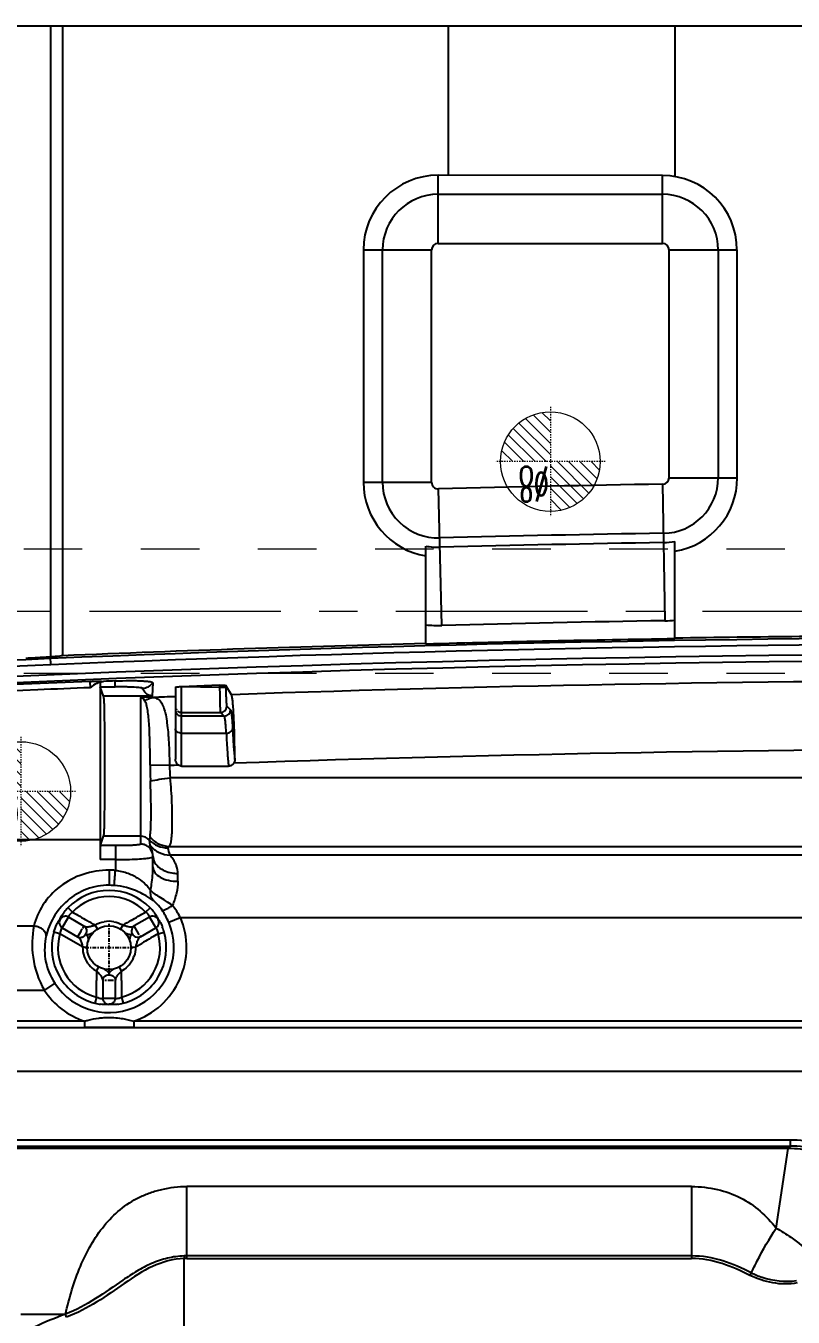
# Model space of a CAD drawing. Header units: millimetres. Extents: x 2634 to 3034, y 1430 to 1883.
# Drawn here: x 2751.5 to 2813.1, y 1779 to 1882.7 of the extents above; entities that cross this region are included whole.
import ezdxf
from ezdxf.enums import TextEntityAlignment as Align

# ---------------------------------------------------------------- set-up
doc = ezdxf.new("R2010")
doc.units = ezdxf.units.MM
doc.linetypes.add('CENTER', pattern=[0.6, 0.375, -0.075, 0.075, -0.075])
doc.linetypes.add('HIDDEN', pattern=[0.2, 0.1, -0.1])
doc.layers.add('cool', color=153, linetype='HIDDEN', lineweight=9)
doc.layers.add('epin', color=13, linetype='Continuous', lineweight=9)
doc.layers.add('DEFAULT_2', color=8, linetype='HIDDEN')
doc.styles.add('TXT05', font='txt.shx', dxfattribs={"width": 0.5, "bigfont": 'gbcbig.shx'})

# ---------------------------------------------------------------- blocks, each defined once
blk = doc.blocks.new('epin_ejp_8')
at = {"layer": 'epin'}
h = blk.add_hatch(dxfattribs=at)
h.set_pattern_fill('_ANSI31', color=123, scale=0.2, angle=90)
h.set_pattern_definition([(135, (170.5, -113), (-0.4490128, -0.4490128), [])])
h.paths.add_polyline_path([(0, 4, 0.414214), (-4, 0), (0, 0)])
h.paths.add_polyline_path([(4, 0), (0, 0), (0, -4, 0.414214)])
at = {"layer": 'epin', "color": 1, "linetype": 'CENTER', "ltscale": 0.16}
for p, q in [((0, -4.4), (0, 4.4)), ((-4.4, 0), (4.4, 0))]:
    blk.add_line(p, q, dxfattribs=at)
at = {"layer": 'epin'}
blk.add_circle((0, 0), 4, dxfattribs=at)
at = {"layer": 'epin', "color": 6, "style": 'TXT05', "width": 0.5}
blk.add_text('%%c8', height=2.8, dxfattribs=at).set_placement((1.33, 1.8), align=Align.MIDDLE)

msp = doc.modelspace()

# ---------------------------------------------------------------- linework, layer by layer
at = {"color": 7, "linetype": 'Continuous'}
for p, q in [((2678.63, 1882.67), (2988.63, 1882.67)), ((2753.51, 1882.67), (2753.51, 1831.98)), ((2754.48, 1882.67), (2754.48, 1832.07)), ((2785.44, 1882.67), (2785.44, 1870.67)), ((2803.63, 1882.67), (2803.63, 1870.59)), ((2784.63, 1865.2), (2784.63, 1870.67)), ((2802.63, 1870.65), (2784.63, 1870.67)), ((2802.63, 1865.2), (2802.63, 1870.65)), ((2784.63, 1869.14), (2802.63, 1869.14)), ((2784.63, 1865.2), (2802.63, 1865.2)), ((2778.63, 1864.67), (2778.63, 1846.01)), ((2778.63, 1864.67), (2784.1, 1864.67)), ((2780.16, 1846.01), (2780.16, 1864.67)), ((2784.1, 1846.01), (2784.1, 1864.67)), ((2803.15, 1864.67), (2803.15, 1846.38)), ((2803.15, 1864.67), (2808.63, 1864.67)), ((2807.09, 1864.67), (2807.09, 1846.38)), ((2808.63, 1846.38), (2808.63, 1864.67)), ((2803.15, 1846.38), (2808.63, 1846.38)), ((2778.63, 1846.01), (2784.1, 1846.01)), ((2784.92, 1834.51), (2784.64, 1845.48)), ((2802.63, 1845.86), (2802.81, 1834.88)), ((2803.63, 1833.48), (2803.63, 1841.26)), ((2783.63, 1833.06), (2783.63, 1840.89)), ((2753.54, 1831.34), (2753.51, 1831.98)), ((2756.68, 1830.02), (2756.7, 1829.51)), ((2757.5, 1829.99), (2757.5, 1817.28)), ((2761.73, 1829.91), (2761.67, 1828.85)), ((2767.09, 1829.71), (2764.04, 1829.57)), ((2767.09, 1829.71), (2767.09, 1829.53)), ((2767.59, 1829.53), (2767.59, 1829.69)), ((2768.04, 1828.95), (2767.59, 1829.69)), ((2757.76, 1828.83), (2757.51, 1829.58)), ((2757.51, 1829.58), (2757.9, 1829.58)), ((2761.67, 1828.83), (2757.76, 1828.83)), ((2757.9, 1829.58), (2758.29, 1829.58)), ((2760.73, 1828.72), (2760.73, 1816.95)), ((2761.67, 1828.83), (2761.73, 1828.82)), ((2763.54, 1829.54), (2763.54, 1823.76)), ((2767.09, 1829.53), (2764.04, 1829.57)), ((2764.04, 1823.21), (2764.04, 1829.53)), ((2767.59, 1829.53), (2767.09, 1829.53)), ((2767.66, 1828.02), (2767.96, 1827.73)), ((2764.04, 1827.52), (2767.16, 1827.52)), ((2767.46, 1827.22), (2764.04, 1827.22)), ((2767.46, 1827.22), (2767.16, 1827.52)), ((2764.04, 1825.86), (2767.62, 1825.86)), ((2763.06, 1823.26), (2761.51, 1823.28)), ((2764.04, 1823.21), (2767.81, 1823.21)), ((2899.51, 1822.27), (2763.13, 1822.27)), ((2757.5, 1817.28), (2698.98, 1817.28)), ((2757.52, 1816.85), (2757.76, 1817.59)), ((2758.26, 1817.59), (2757.76, 1817.59)), ((2760.73, 1817.59), (2758.26, 1817.59)), ((2761.52, 1816.85), (2761.46, 1817.27)), ((2757.52, 1816.85), (2758.72, 1816.85)), ((2758.72, 1816.85), (2758.72, 1814.84)), ((2763.04, 1816.76), (2899.25, 1816.76)), ((2758.72, 1815.71), (2757.5, 1815.71)), ((2761.73, 1815.12), (2761.73, 1816)), ((2903.56, 1816.07), (2763.12, 1816.07)), ((2758.21, 1814.86), (2758.21, 1813.65)), ((2763.74, 1813.96), (2763.74, 1814.59)), ((2754.46, 1810.22), (2754.96, 1811.09)), ((2755.28, 1811.49), (2754.92, 1811.84)), ((2755.02, 1811.05), (2754.96, 1811.09)), ((2756.2, 1810.37), (2755.02, 1811.05)), ((2761.46, 1811.09), (2760.23, 1810.38)), ((2761.15, 1811.49), (2761.51, 1811.84)), ((2761.46, 1811.09), (2761.97, 1810.22)), ((2763.01, 1810.67), (2763.93, 1811.06)), ((2763.93, 1811.06), (2903.32, 1811.06)), ((2752.18, 1810.37), (2697.19, 1810.37)), ((2754.46, 1810.22), (2755.69, 1809.5)), ((2755.94, 1809.94), (2755.69, 1809.5)), ((2756.13, 1810.27), (2756.07, 1810.16)), ((2757.09, 1810.44), (2757.29, 1810.12)), ((2759.33, 1810.44), (2759.13, 1810.12)), ((2760.61, 1809.72), (2760.23, 1810.38)), ((2760.74, 1809.5), (2761.97, 1810.22)), ((2754.27, 1809.74), (2753.79, 1809.88)), ((2756.09, 1808.69), (2754.27, 1809.74)), ((2762.16, 1809.74), (2762.64, 1809.88)), ((2759.96, 1808.68), (2760.34, 1808.69)), ((2757.2, 1806.75), (2757.38, 1807.09)), ((2759.22, 1806.75), (2759.04, 1807.09)), ((2757.71, 1806.01), (2757.71, 1804.58)), ((2758.21, 1806.01), (2758.46, 1806.01)), ((2758.72, 1804.58), (2758.72, 1806.01)), ((2696.89, 1805.21), (2753.02, 1805.21)), ((2753.86, 1805.77), (2753.02, 1805.21)), ((2757.21, 1804.66), (2757.08, 1804.17)), ((2757.71, 1804.58), (2758.72, 1804.58)), ((2759.22, 1804.66), (2759.34, 1804.17)), ((2756.24, 1802.73), (2709.16, 1802.73)), ((2756.24, 1802.73), (2756.24, 1802.23)), ((2760.19, 1802.73), (2760.19, 1802.23)), ((2829.16, 1802.73), (2760.19, 1802.73)), ((2709.16, 1802.23), (2756.24, 1802.23)), ((2829.12, 1802.2), (2709.19, 1802.2)), ((2760.19, 1802.23), (2829.09, 1802.23)), ((2709.19, 1798.7), (2832.16, 1798.7)), ((2812.88, 1793.18), (2733.08, 1793.18)), ((2733.08, 1792.69), (2812.88, 1792.69)), ((2812.71, 1792.51), (2733.77, 1792.51)), ((2811.76, 1786.11), (2812.71, 1792.51)), ((2812.71, 1792.51), (2812.88, 1792.69)), ((2812.88, 1793.18), (2812.88, 1792.69)), ((2764.45, 1783.67), (2764.45, 1789.44)), ((2804.97, 1789.44), (2764.45, 1789.44)), ((2804.97, 1789.44), (2804.97, 1783.67)), ((2764.25, 1773.37), (2764.25, 1783.66)), ((2804.97, 1783.87), (2764.45, 1783.87)), ((2764.45, 1783.67), (2804.97, 1783.67)), ((2751.14, 1779.19), (2754.72, 1779.2)), ((2754.81, 1778.95), (2754.72, 1779.2))]:
    msp.add_line(p, q, dxfattribs=at)
at = {"color": 1, "linetype": 'CENTER', "ltscale": 0.8}
for p, q in [((2758.21, 1806.7), (2758.21, 1810.55)), ((2756.29, 1808.63), (2760.14, 1808.63))]:
    msp.add_line(p, q, dxfattribs=at)
at = {"color": 2, "linetype": 'Continuous'}
msp.add_circle((2758.21, 1808.63), 1.75, dxfattribs=at)
at = {"color": 7, "linetype": 'Continuous'}
for centre, radius, start, end in [((2784.63, 1864.67), 6, 90, 180), ((2802.63, 1864.67), 5.98, 0, 90), ((2784.63, 1864.67), 4.47, 90, 180), ((2802.63, 1864.67), 4.47, 0, 90), ((2784.63, 1864.67), 0.528, 90, 180), ((2802.63, 1864.67), 0.528, 0, 90), ((2802.63, 1846.38), 0.528, 270.929, 0), ((2802.63, 1846.38), 4.47, 270.929, 0), ((2802.63, 1846.38), 6, 279.5941, 0), ((2784.63, 1846.01), 6, 180, 260.4059), ((2784.63, 1846.01), 4.47, 180, 271.465), ((2784.63, 1846.01), 0.528, 180, 271.465), ((2833.83, -77.87), 1923.98, 90.92895, 91.46496), ((2833.83, -77.87), 1920.04, 90.92895, 91.46496), ((2833.83, -77.87), 1919.29, 90.92895, 91.46496), ((2802.63, 1846.38), 5.22, 270.929, 281.0452), ((2784.63, 1846.01), 5.22, 258.9548, 271.465), ((2833.83, -77.87), 1913.01, 90.92895, 91.46496), ((2802.63, 1846.38), 11.5, 270.929, 274.9885), ((2784.63, 1846.01), 11.5, 265.0115, 271.465), ((2833.63, -73.55), 1907.08, 87.5925, 92.4075), ((2833.63, -73.55), 1906.58, 87.5925, 92.4075), ((2833.63, -73.42), 1907.14, 91.50231, 92.37848), ((2833.63, -73.42), 1907.09, 90.90134, 91.50235), ((2833.63, -73.42), 1907.14, 90.30043, 90.90132), ((2833.63, -73.87), 1906.09, 86.39965, 93.60035), ((2833.78, -77.05), 1910.58, 92.4078, 92.88474), ((2833.78, -77.05), 1910.08, 92.4078, 93.59906), ((2833.63, -73.87), 1905.58, 86.39965, 93.60035), ((2833.63, -73.82), 1905.39, 92.31428, 93.60045), ((2833.63, -73.82), 1905.35, 92.2532, 92.28171), ((2833.63, -73.6), 1903.68, 88.02393, 91.97443), ((2833.86, -78.45), 1909.53, 92.44244, 93.59864), ((2833.81, -77.83), 1908.9, 92.31488, 92.44173), ((2758.5, 2007.85), 178.27, 269.9355, 270.0641), ((2833.63, -73.6), 1903.68, 92.1096, 92.16367), ((2764.04, 1827.73), 0.502, 180.0215, 270.057), ((2767.16, 1828.02), 0.504, 270.1683, 359.8321), ((2767.46, 1827.73), 0.504, 270.1858, 359.842), ((2833.63, -73.6), 1898.17, 88.02598, 91.97461), ((2790.55, 1823.22), 29.04, 179.8827, 182.3379), ((2833.63, -73.6), 1898.17, 92.10874, 92.13045), ((2760.73, 1816.58), 1.01, 43.4841, 90.0107), ((2758.21, 1808.03), 6.83, 85.7101, 89.9337), ((2744.87, 1815.45), 13.86, 356.5073, 357.4874), ((2758.21, 1808.63), 4.6, 44.2036, 135.7964), ((2758.21, 1808.55), 5.09, 85.2789, 89.9956), ((2758.21, 1808.63), 4.1, 44.2036, 135.7964), ((2754.71, 1810.65), 0.501, 120.0325, 240.011), ((2757.68, 1809.14), 3.86, 135.7959, 142.5032), ((2754.71, 1810.65), 0.501, 59.9874, 90.0456), ((3000.6, 2237.21), 491.35, 240.0477, 240.2054), ((2517.17, 2234.87), 488.65, 299.7945, 299.9526), ((2758.21, 1808.63), 6.22, 288.5052, 23.0252), ((2761.72, 1810.65), 0.501, 29.9865, 120.0097), ((2758.74, 1809.14), 3.86, 37.4865, 44.2048), ((2757.96, 1808.52), 5.48, 23.0106, 34.5804), ((2758.21, 1808.63), 5.21, 213.3108, 23.0252), ((2669.95, 1859.73), 99.37, 329.9277, 330.0723), ((2621.72, 1575.82), 270.87, 60.0145, 60.1722), ((2758.21, 1808.49), 2.26, 80.1211, 99.883), ((2758.35, 1808.85), 1.87, 58.3092, 60.5438), ((2895.09, 1575.16), 271.64, 119.8273, 119.9854), ((2758.92, 1808.83), 3.86, 15.7964, 22.5054), ((2758.21, 1808.63), 4.6, 164.2036, 255.7964), ((2758.21, 1808.63), 4.1, 164.2036, 255.7964), ((2758.21, 1808.63), 4.1, 284.2036, 15.7964), ((2758.21, 1808.63), 4.6, 284.2036, 15.7964), ((2624.24, 2044.29), 272.09, 300.0147, 300.173), ((3006.21, 1387.83), 487.42, 120.0472, 120.2055), ((2758.09, 1808.7), 2.26, 320.1211, 339.883), ((2758.3, 1808.69), 2.23, 238.6627, 240.5211), ((3028.88, 1806.82), 271.68, 180.0146, 180.1727), ((2268.48, 1804.25), 488.73, 0.0474, 0.2055), ((2758.33, 1808.4), 1.87, 298.3092, 300.5407), ((2487.58, 1806.82), 271.64, 359.8273, 359.9854), ((3247.87, 1804.25), 488.65, 179.7945, 179.9526), ((2758.21, 1808.63), 6.22, 213.3103, 251.4948), ((2758.03, 1807.92), 3.87, 255.8017, 262.7028), ((2758.21, 1804.58), 0.501, 179.9877, 210.0453), ((2758.21, 1804.58), 0.503, 240.0318, 270.0135), ((2758.39, 1807.91), 3.86, 277.5139, 284.2049), ((2764.45, 1776.44), 7.43, 90.0042, 91.6594), ((2788.67, 1784.61), 24.44, 181.7336, 182.2098), ((2764.45, 1776.48), 7.19, 90.0044, 91.6595), ((2764.25, 1752.82), 28.04, 109.8558, 115.3915)]:
    msp.add_arc(centre, radius, start, end, dxfattribs=at)
for centre, major_axis, start_param in [((2757.7, 1817.28), (0, 11.51), 1.570796), ((2757.52, 1815.84), (0, 1.01), 0.052362)]:
    msp.add_ellipse(centre, major_axis=major_axis, ratio=0.017455, start_param=start_param, end_param=1.707976, dxfattribs=at)
for points, knots in [([(2753.51, 1831.98), (2753.36, 1831.97), (2752.7, 1831.92), (2752.04, 1831.89), (2751.53, 1831.86)], [0, 0, 0, 0, 0.229882, 1, 1, 1, 1]), ([(2754.48, 1832.07), (2754.41, 1832.06), (2754.09, 1832.03), (2753.77, 1832), (2753.51, 1831.98)], [0, 0, 0, 0, 0.211443, 1, 1, 1, 1]), ([(2756.68, 1830.02), (2756.76, 1830.02), (2757.04, 1830.03), (2757.32, 1830.03), (2757.53, 1830.03)], [0, 0, 0, 0, 0.264301, 1, 1, 1, 1]), ([(2757.5, 1829.99), (2757.5, 1829.94), (2757.5, 1829.84), (2757.5, 1829.72), (2757.51, 1829.64), (2757.51, 1829.6), (2757.51, 1829.58)], [0, 0, 0, 0, 0.392185, 0.702819, 0.910178, 1, 1, 1, 1]), ([(2757.53, 1830.03), (2757.55, 1830.03), (2757.63, 1830.02), (2757.71, 1830.02), (2757.77, 1830.02)], [0, 0, 0, 0, 0.265556, 1, 1, 1, 1]), ([(2758.69, 1829.58), (2758.7, 1829.6), (2758.7, 1829.65), (2758.71, 1829.74), (2758.71, 1829.89), (2758.71, 1830), (2758.72, 1830.06)], [0, 0, 0, 0, 0.093147, 0.304882, 0.614244, 1, 1, 1, 1]), ([(2758.72, 1830.06), (2759.1, 1830.07), (2759.66, 1830.08), (2760.37, 1830.08), (2760.82, 1830.06), (2761.19, 1830.04), (2761.48, 1830.01), (2761.63, 1829.98), (2761.73, 1829.93), (2761.73, 1829.91)], [0, 0, 0, 0, 0.379717, 0.551298, 0.701557, 0.82494, 0.917152, 0.975056, 1, 1, 1, 1]), ([(2767.09, 1829.71), (2767.15, 1829.71), (2767.26, 1829.72), (2767.42, 1829.71), (2767.52, 1829.71), (2767.57, 1829.7), (2767.59, 1829.69), (2767.59, 1829.69)], [0, 0, 0, 0, 0.368719, 0.685703, 0.904733, 0.968363, 1, 1, 1, 1]), ([(2757.76, 1828.83), (2757.77, 1828.82), (2757.77, 1828.76), (2757.78, 1828.66), (2757.79, 1828.52), (2757.81, 1828.22), (2757.82, 1827.75), (2757.83, 1827.05), (2757.84, 1826.23), (2757.85, 1824.93), (2757.86, 1823.22), (2757.85, 1821.51), (2757.84, 1820.22), (2757.83, 1819.38), (2757.82, 1818.69), (2757.81, 1818.21), (2757.79, 1817.91), (2757.78, 1817.76), (2757.78, 1817.66), (2757.77, 1817.6), (2757.76, 1817.59)], [0, 0, 0, 0, 0.004707, 0.013694, 0.026971, 0.044534, 0.091946, 0.154086, 0.228663, 0.313022, 0.498702, 0.684574, 0.769179, 0.844082, 0.906582, 0.954449, 0.972323, 0.98593, 0.995179, 1, 1, 1, 1]), ([(2760.9, 1829.47), (2760.9, 1829.47), (2760.88, 1829.48), (2760.82, 1829.5), (2760.69, 1829.51), (2760.49, 1829.53), (2760.22, 1829.55), (2759.9, 1829.56), (2759.38, 1829.58), (2758.97, 1829.58), (2758.69, 1829.58)], [0, 0, 0, 0, 0.008725, 0.025843, 0.085832, 0.178489, 0.301263, 0.450872, 0.621503, 1, 1, 1, 1]), ([(2760.73, 1828.72), (2760.75, 1828.73), (2760.81, 1828.75), (2760.87, 1828.76), (2760.91, 1828.76)], [0, 0, 0, 0, 0.370647, 1, 1, 1, 1]), ([(2761.09, 1828.44), (2761.07, 1828.48), (2760.99, 1828.6), (2760.84, 1828.75), (2760.73, 1828.72)], [0, 0, 0, 0, 0.243527, 1, 1, 1, 1]), ([(2761.67, 1828.83), (2761.62, 1828.85), (2761.52, 1828.87), (2761.39, 1828.9), (2761.29, 1828.94), (2761.24, 1828.99), (2761.21, 1829.03), (2761.15, 1829.08), (2761.07, 1829.17), (2760.98, 1829.3), (2760.92, 1829.41), (2760.9, 1829.47)], [0, 0, 0, 0, 0.152179, 0.295215, 0.385634, 0.440144, 0.489393, 0.54323, 0.647783, 0.830136, 1, 1, 1, 1]), ([(2761.73, 1828.82), (2761.65, 1828.82), (2761.48, 1828.83), (2761.21, 1828.78), (2761.02, 1828.77), (2760.91, 1828.76)], [0, 0, 0, 0, 0.298878, 0.599459, 1, 1, 1, 1]), ([(2761.75, 1828.73), (2761.69, 1828.73), (2761.41, 1828.75), (2761.13, 1828.76), (2760.91, 1828.76)], [0, 0, 0, 0, 0.227026, 1, 1, 1, 1]), ([(2761.09, 1828.44), (2761.14, 1828.48), (2761.34, 1828.62), (2761.58, 1828.71), (2761.75, 1828.73)], [0, 0, 0, 0, 0.260849, 1, 1, 1, 1]), ([(2761.75, 1828.73), (2761.88, 1828.71), (2762.12, 1828.64), (2762.4, 1828.37), (2762.58, 1827.98), (2762.67, 1827.68), (2762.71, 1827.51)], [0, 0, 0, 0, 0.223218, 0.438575, 0.690514, 1, 1, 1, 1]), ([(2763.54, 1829.54), (2763.54, 1829.55), (2763.57, 1829.56), (2763.59, 1829.56), (2763.61, 1829.56)], [0, 0, 0, 0, 0.294668, 1, 1, 1, 1]), ([(2763.61, 1829.56), (2763.64, 1829.57), (2763.78, 1829.59), (2763.93, 1829.6), (2764.04, 1829.6)], [0, 0, 0, 0, 0.186602, 1, 1, 1, 1]), ([(2767.09, 1829.53), (2767.09, 1829.28), (2767.09, 1828.92), (2767.1, 1828.46), (2767.11, 1828.16), (2767.12, 1827.91), (2767.13, 1827.72), (2767.15, 1827.6), (2767.15, 1827.54), (2767.16, 1827.52)], [0, 0, 0, 0, 0.370508, 0.539133, 0.688283, 0.812742, 0.908245, 0.971209, 1, 1, 1, 1]), ([(2767.59, 1829.53), (2767.59, 1829.34), (2767.59, 1829.07), (2767.6, 1828.73), (2767.61, 1828.5), (2767.62, 1828.32), (2767.63, 1828.17), (2767.65, 1828.08), (2767.65, 1828.03), (2767.66, 1828.02)], [0, 0, 0, 0, 0.370138, 0.538528, 0.687469, 0.811848, 0.907417, 0.970625, 1, 1, 1, 1]), ([(2768.3, 1823.75), (2768.3, 1824.38), (2768.29, 1825.31), (2768.26, 1826.49), (2768.22, 1827.25), (2768.19, 1827.89), (2768.14, 1828.39), (2768.11, 1828.71), (2768.07, 1828.88), (2768.05, 1828.93), (2768.04, 1828.95)], [0, 0, 0, 0, 0.366565, 0.532424, 0.679507, 0.803215, 0.899569, 0.965652, 0.986794, 1, 1, 1, 1]), ([(2761.5, 1823.28), (2761.51, 1823.84), (2761.5, 1824.9), (2761.46, 1826.18), (2761.39, 1827.09), (2761.33, 1827.64), (2761.25, 1828.09), (2761.16, 1828.35), (2761.09, 1828.44)], [0, 0, 0, 0, 0.32131, 0.612111, 0.737408, 0.845177, 0.9329, 1, 1, 1, 1]), ([(2767.96, 1827.73), (2767.97, 1827.71), (2767.99, 1827.67), (2768.01, 1827.58), (2768.03, 1827.44), (2768.06, 1827.18), (2768.1, 1826.76), (2768.12, 1826.4), (2768.13, 1826.2)], [0, 0, 0, 0, 0.03395, 0.094025, 0.181391, 0.295992, 0.602594, 1, 1, 1, 1]), ([(2762.71, 1827.51), (2762.73, 1827.45), (2762.79, 1827.17), (2762.83, 1826.89), (2762.86, 1826.67)], [0, 0, 0, 0, 0.231203, 1, 1, 1, 1]), ([(2762.86, 1826.67), (2762.87, 1826.6), (2762.91, 1826.31), (2762.94, 1826.02), (2762.96, 1825.8)], [0, 0, 0, 0, 0.238551, 1, 1, 1, 1]), ([(2767.62, 1825.86), (2767.61, 1826.05), (2767.59, 1826.37), (2767.56, 1826.74), (2767.53, 1826.97), (2767.51, 1827.09), (2767.49, 1827.17), (2767.47, 1827.21), (2767.46, 1827.22)], [0, 0, 0, 0, 0.397195, 0.702574, 0.817195, 0.905148, 0.96584, 1, 1, 1, 1]), ([(2762.96, 1825.8), (2762.96, 1825.71), (2762.99, 1825.33), (2763.01, 1824.96), (2763.03, 1824.67)], [0, 0, 0, 0, 0.241634, 1, 1, 1, 1]), ([(2764.04, 1825.86), (2763.98, 1825.86), (2763.86, 1825.88), (2763.69, 1825.95), (2763.57, 1826.06), (2763.54, 1826.15), (2763.54, 1826.2)], [0, 0, 0, 0, 0.294486, 0.565727, 0.798604, 1, 1, 1, 1]), ([(2767.62, 1825.86), (2767.74, 1825.87), (2767.96, 1825.91), (2768.12, 1826.1), (2768.13, 1826.2)], [0, 0, 0, 0, 0.569277, 1, 1, 1, 1]), ([(2767.62, 1825.86), (2767.65, 1825.35), (2767.69, 1824.46), (2767.76, 1823.58), (2767.81, 1823.21)], [0, 0, 0, 0, 0.579971, 1, 1, 1, 1]), ([(2768.13, 1826.2), (2768.15, 1825.73), (2768.19, 1824.91), (2768.26, 1824.09), (2768.3, 1823.75)], [0, 0, 0, 0, 0.574919, 1, 1, 1, 1]), ([(2763.03, 1824.67), (2763.03, 1824.56), (2763.05, 1824.09), (2763.06, 1823.62), (2763.06, 1823.26)], [0, 0, 0, 0, 0.246527, 1, 1, 1, 1]), ([(2763.78, 1823.28), (2763.74, 1823.31), (2763.61, 1823.44), (2763.54, 1823.63), (2763.54, 1823.76)], [0, 0, 0, 0, 0.253235, 1, 1, 1, 1]), ([(2768.22, 1823.45), (2768.18, 1823.38), (2768.06, 1823.25), (2767.89, 1823.21), (2767.81, 1823.21)], [0, 0, 0, 0, 0.500342, 1, 1, 1, 1]), ([(2764.04, 1823.21), (2764, 1823.21), (2763.91, 1823.23), (2763.82, 1823.26), (2763.78, 1823.28)], [0, 0, 0, 0, 0.499135, 1, 1, 1, 1]), ([(2761.5, 1817.54), (2761.51, 1817.63), (2761.54, 1817.84), (2761.57, 1818.39), (2761.59, 1819.29), (2761.58, 1820.58), (2761.55, 1821.53), (2761.53, 1822.03)], [0, 0, 0, 0, 0.058964, 0.141006, 0.367724, 0.662276, 1, 1, 1, 1]), ([(2761.53, 1822.03), (2761.77, 1822.07), (2762.3, 1822.17), (2762.83, 1822.25), (2763.13, 1822.27)], [0, 0, 0, 0, 0.441944, 1, 1, 1, 1]), ([(2763.04, 1816.76), (2763.09, 1816.8), (2763.17, 1817), (2763.23, 1817.36), (2763.28, 1817.9), (2763.29, 1818.58), (2763.29, 1819.38), (2763.26, 1820.63), (2763.19, 1821.6), (2763.13, 1822.27)], [0, 0, 0, 0, 0.038497, 0.106189, 0.20266, 0.326038, 0.473099, 0.638335, 1, 1, 1, 1]), ([(2761.5, 1817.54), (2761.48, 1817.48), (2761.47, 1817.39), (2761.45, 1817.3), (2761.46, 1817.27)], [0, 0, 0, 0, 0.654834, 1, 1, 1, 1]), ([(2761.46, 1817.27), (2761.64, 1817.08), (2762.1, 1816.76), (2762.65, 1816.65), (2762.92, 1816.65)], [0, 0, 0, 0, 0.499736, 1, 1, 1, 1]), ([(2761.5, 1817.54), (2761.68, 1817.31), (2762.15, 1816.92), (2762.74, 1816.77), (2763.04, 1816.76)], [0, 0, 0, 0, 0.502441, 1, 1, 1, 1]), ([(2758.72, 1816.85), (2758.97, 1816.85), (2759.35, 1816.85), (2759.82, 1816.86), (2760.12, 1816.88), (2760.37, 1816.89), (2760.55, 1816.91), (2760.66, 1816.93), (2760.71, 1816.94), (2760.73, 1816.95), (2760.73, 1816.95)], [0, 0, 0, 0, 0.381556, 0.553999, 0.704875, 0.828438, 0.920511, 0.977791, 0.993002, 1, 1, 1, 1]), ([(2761.12, 1816.87), (2761.09, 1816.88), (2760.96, 1816.93), (2760.83, 1816.95), (2760.73, 1816.95)], [0, 0, 0, 0, 0.26178, 1, 1, 1, 1]), ([(2761.73, 1815.95), (2761.73, 1816.14), (2761.64, 1816.43), (2761.39, 1816.73), (2761.21, 1816.83), (2761.12, 1816.87)], [0, 0, 0, 0, 0.489884, 0.746212, 1, 1, 1, 1]), ([(2761.73, 1816), (2761.73, 1816.1), (2761.71, 1816.29), (2761.64, 1816.54), (2761.57, 1816.71), (2761.53, 1816.81), (2761.52, 1816.85)], [0, 0, 0, 0, 0.359016, 0.648922, 0.866637, 1, 1, 1, 1]), ([(2761.52, 1816.85), (2761.71, 1816.61), (2762.2, 1816.22), (2762.81, 1816.07), (2763.12, 1816.07)], [0, 0, 0, 0, 0.499455, 1, 1, 1, 1]), ([(2763.04, 1816.76), (2763.02, 1816.75), (2762.97, 1816.73), (2762.9, 1816.68), (2762.92, 1816.65)], [0, 0, 0, 0, 0.379284, 1, 1, 1, 1]), ([(2758.72, 1815.71), (2759.03, 1815.71), (2759.62, 1815.71), (2760.43, 1815.74), (2761.08, 1815.79), (2761.44, 1815.83), (2761.58, 1815.87)], [0, 0, 0, 0, 0.324295, 0.616889, 0.84942, 1, 1, 1, 1]), ([(2761.58, 1815.87), (2761.62, 1815.88), (2761.67, 1815.89), (2761.73, 1815.93), (2761.73, 1815.95)], [0, 0, 0, 0, 0.680457, 1, 1, 1, 1]), ([(2761.73, 1816), (2761.73, 1815.82), (2761.85, 1815.42), (2762.14, 1815.13), (2762.32, 1815)], [0, 0, 0, 0, 0.450948, 1, 1, 1, 1]), ([(2763.74, 1814.59), (2763.72, 1814.78), (2763.68, 1815.06), (2763.56, 1815.4), (2763.42, 1815.65), (2763.28, 1815.84), (2763.18, 1816), (2763.14, 1816.05), (2763.12, 1816.07)], [0, 0, 0, 0, 0.3592, 0.515497, 0.657378, 0.879306, 0.951825, 1, 1, 1, 1]), ([(2758.21, 1814.86), (2757.51, 1814.86), (2756.1, 1814.63), (2754.23, 1813.65), (2752.85, 1812.17), (2752.33, 1810.97), (2752.18, 1810.37)], [0, 0, 0, 0, 0.262262, 0.522094, 0.772316, 1, 1, 1, 1]), ([(2758.63, 1813.63), (2758.63, 1813.64), (2758.63, 1813.67), (2758.64, 1813.73), (2758.64, 1813.83), (2758.66, 1814.01), (2758.68, 1814.27), (2758.7, 1814.49), (2758.7, 1814.6)], [0, 0, 0, 0, 0.030333, 0.098151, 0.198284, 0.325488, 0.640101, 1, 1, 1, 1]), ([(2758.72, 1814.84), (2759.07, 1814.81), (2759.72, 1814.66), (2760.54, 1814.23), (2761.13, 1813.75), (2761.44, 1813.4), (2761.55, 1813.25)], [0, 0, 0, 0, 0.315903, 0.590934, 0.823726, 1, 1, 1, 1]), ([(2761.55, 1813.25), (2761.58, 1813.4), (2761.68, 1814.02), (2761.73, 1814.65), (2761.73, 1815.12)], [0, 0, 0, 0, 0.255746, 1, 1, 1, 1]), ([(2761.73, 1815.12), (2761.73, 1814.96), (2761.87, 1814.61), (2762.34, 1814.24), (2762.99, 1814.01), (2763.49, 1813.96), (2763.74, 1813.96)], [0, 0, 0, 0, 0.186594, 0.414655, 0.69233, 1, 1, 1, 1]), ([(2762.32, 1815), (2762.63, 1814.78), (2763.13, 1814.62), (2763.62, 1814.59), (2763.74, 1814.59)], [0, 0, 0, 0, 0.75404, 1, 1, 1, 1]), ([(2758.21, 1813.65), (2757.61, 1813.65), (2756.39, 1813.43), (2754.82, 1812.49), (2753.71, 1811.15), (2753.29, 1810.1), (2753.17, 1809.58)], [0, 0, 0, 0, 0.260953, 0.520568, 0.77141, 1, 1, 1, 1]), ([(2761.03, 1812.88), (2760.87, 1812.96), (2760.13, 1813.35), (2759.3, 1813.57), (2758.63, 1813.63)], [0, 0, 0, 0, 0.206845, 1, 1, 1, 1]), ([(2761.8, 1812.38), (2761.7, 1812.48), (2761.54, 1812.77), (2761.53, 1813.09), (2761.55, 1813.25)], [0, 0, 0, 0, 0.490787, 1, 1, 1, 1]), ([(2763.3, 1812.02), (2763.12, 1812.15), (2762.77, 1812.38), (2762.26, 1812.69), (2761.85, 1812.97), (2761.62, 1813.15), (2761.55, 1813.25)], [0, 0, 0, 0, 0.307142, 0.593111, 0.832525, 1, 1, 1, 1]), ([(2763.74, 1813.96), (2763.74, 1813.64), (2763.64, 1812.98), (2763.43, 1812.34), (2763.3, 1812.02)], [0, 0, 0, 0, 0.476415, 1, 1, 1, 1]), ([(2761.8, 1812.38), (2761.76, 1812.41), (2761.5, 1812.58), (2761.24, 1812.75), (2761.03, 1812.88)], [0, 0, 0, 0, 0.186525, 1, 1, 1, 1]), ([(2762.48, 1811.64), (2762.36, 1811.81), (2762.18, 1812.03), (2761.94, 1812.26), (2761.85, 1812.35), (2761.8, 1812.38)], [0, 0, 0, 0, 0.619151, 0.851024, 1, 1, 1, 1]), ([(2762.48, 1811.64), (2762.49, 1811.63), (2762.52, 1811.63), (2762.62, 1811.65), (2762.79, 1811.73), (2763.04, 1811.85), (2763.21, 1811.96), (2763.3, 1812.02)], [0, 0, 0, 0, 0.040068, 0.109141, 0.335805, 0.644532, 1, 1, 1, 1]), ([(2754.27, 1810.9), (2754.27, 1810.91), (2754.28, 1810.94), (2754.29, 1810.96), (2754.3, 1810.98)], [0, 0, 0, 0, 0.275362, 1, 1, 1, 1]), ([(2754.3, 1810.98), (2754.31, 1811.01), (2754.4, 1811.19), (2754.52, 1811.36), (2754.62, 1811.49)], [0, 0, 0, 0, 0.173829, 1, 1, 1, 1]), ([(2755.28, 1811.49), (2755.22, 1811.45), (2755.12, 1811.37), (2755.02, 1811.25), (2754.97, 1811.16), (2754.96, 1811.11), (2754.96, 1811.09), (2754.96, 1811.09)], [0, 0, 0, 0, 0.378105, 0.694436, 0.911087, 0.971766, 1, 1, 1, 1]), ([(2761.35, 1811.31), (2761.34, 1811.33), (2761.28, 1811.39), (2761.21, 1811.45), (2761.15, 1811.49)], [0, 0, 0, 0, 0.231564, 1, 1, 1, 1]), ([(2761.46, 1811.09), (2761.47, 1811.09), (2761.47, 1811.12), (2761.45, 1811.17), (2761.41, 1811.24), (2761.37, 1811.29), (2761.35, 1811.31)], [0, 0, 0, 0, 0.086361, 0.289282, 0.600415, 1, 1, 1, 1]), ([(2761.81, 1811.49), (2761.84, 1811.44), (2761.96, 1811.28), (2762.07, 1811.11), (2762.13, 1810.98)], [0, 0, 0, 0, 0.312982, 1, 1, 1, 1]), ([(2762.13, 1810.98), (2762.14, 1810.96), (2762.14, 1810.94), (2762.16, 1810.91), (2762.15, 1810.9)], [0, 0, 0, 0, 0.72504, 1, 1, 1, 1]), ([(2752.18, 1810.37), (2752.02, 1809.55), (2751.96, 1807.75), (2752.55, 1806.02), (2753.02, 1805.21)], [0, 0, 0, 0, 0.473458, 1, 1, 1, 1]), ([(2752.6, 1810.26), (2752.57, 1810.27), (2752.43, 1810.32), (2752.29, 1810.36), (2752.18, 1810.37)], [0, 0, 0, 0, 0.258945, 1, 1, 1, 1]), ([(2753.17, 1809.58), (2753.18, 1809.71), (2753.08, 1809.93), (2752.85, 1810.13), (2752.69, 1810.22), (2752.6, 1810.26)], [0, 0, 0, 0, 0.406554, 0.687039, 1, 1, 1, 1]), ([(2753.79, 1809.88), (2753.84, 1810.08), (2753.97, 1810.41), (2754.13, 1810.72), (2754.22, 1810.84)], [0, 0, 0, 0, 0.588534, 1, 1, 1, 1]), ([(2754.22, 1810.84), (2754.23, 1810.86), (2754.24, 1810.87), (2754.27, 1810.91), (2754.27, 1810.9)], [0, 0, 0, 0, 0.725391, 1, 1, 1, 1]), ([(2754.42, 1810.19), (2754.38, 1810.14), (2754.31, 1810), (2754.28, 1809.84), (2754.27, 1809.74)], [0, 0, 0, 0, 0.40039, 1, 1, 1, 1]), ([(2754.46, 1810.22), (2754.46, 1810.22), (2754.44, 1810.22), (2754.43, 1810.2), (2754.42, 1810.19)], [0, 0, 0, 0, 0.126254, 1, 1, 1, 1]), ([(2756.19, 1810.38), (2756.27, 1810.33), (2756.47, 1810.28), (2756.66, 1810.33), (2756.77, 1810.35)], [0, 0, 0, 0, 0.452797, 1, 1, 1, 1]), ([(2756.2, 1810.37), (2756.27, 1810.33), (2756.38, 1810.2), (2756.41, 1810.03), (2756.4, 1809.95)], [0, 0, 0, 0, 0.514525, 1, 1, 1, 1]), ([(2756.4, 1809.95), (2756.4, 1809.93), (2756.39, 1809.85), (2756.36, 1809.77), (2756.33, 1809.72)], [0, 0, 0, 0, 0.237722, 1, 1, 1, 1]), ([(2756.77, 1810.35), (2756.79, 1810.36), (2756.9, 1810.39), (2757.01, 1810.41), (2757.1, 1810.43)], [0, 0, 0, 0, 0.237263, 1, 1, 1, 1]), ([(2759.33, 1810.43), (2759.36, 1810.43), (2759.48, 1810.4), (2759.59, 1810.37), (2759.68, 1810.35)], [0, 0, 0, 0, 0.261424, 1, 1, 1, 1]), ([(2759.68, 1810.35), (2759.71, 1810.34), (2759.8, 1810.32), (2759.9, 1810.3), (2759.98, 1810.31)], [0, 0, 0, 0, 0.272942, 1, 1, 1, 1]), ([(2759.98, 1810.31), (2760, 1810.31), (2760.09, 1810.31), (2760.18, 1810.34), (2760.23, 1810.38)], [0, 0, 0, 0, 0.260804, 1, 1, 1, 1]), ([(2760.23, 1810.38), (2760.16, 1810.33), (2760.04, 1810.2), (2760.02, 1810.04), (2760.02, 1809.96)], [0, 0, 0, 0, 0.514884, 1, 1, 1, 1]), ([(2760.02, 1809.96), (2760.02, 1809.94), (2760.03, 1809.85), (2760.06, 1809.77), (2760.1, 1809.72)], [0, 0, 0, 0, 0.237584, 1, 1, 1, 1]), ([(2761.97, 1810.22), (2761.99, 1810.23), (2762.06, 1810.28), (2762.12, 1810.34), (2762.15, 1810.4)], [0, 0, 0, 0, 0.236906, 1, 1, 1, 1]), ([(2762.16, 1809.74), (2762.15, 1809.81), (2762.13, 1809.93), (2762.08, 1810.08), (2762.02, 1810.17), (2761.99, 1810.21), (2761.97, 1810.22), (2761.97, 1810.22)], [0, 0, 0, 0, 0.377904, 0.693998, 0.909034, 0.970674, 1, 1, 1, 1]), ([(2762.15, 1810.9), (2762.16, 1810.91), (2762.18, 1810.88), (2762.19, 1810.86), (2762.2, 1810.85)], [0, 0, 0, 0, 0.275313, 1, 1, 1, 1]), ([(2762.22, 1810.65), (2762.22, 1810.67), (2762.21, 1810.76), (2762.18, 1810.85), (2762.15, 1810.9)], [0, 0, 0, 0, 0.261537, 1, 1, 1, 1]), ([(2762.2, 1810.85), (2762.23, 1810.82), (2762.34, 1810.65), (2762.43, 1810.46), (2762.49, 1810.31)], [0, 0, 0, 0, 0.173763, 1, 1, 1, 1]), ([(2753.17, 1809.58), (2753.03, 1808.98), (2752.97, 1807.62), (2753.47, 1806.35), (2753.86, 1805.77)], [0, 0, 0, 0, 0.469239, 1, 1, 1, 1]), ([(2755.69, 1809.5), (2755.76, 1809.46), (2755.93, 1809.43), (2756.09, 1809.49), (2756.16, 1809.53)], [0, 0, 0, 0, 0.514934, 1, 1, 1, 1]), ([(2755.69, 1809.5), (2755.77, 1809.46), (2755.91, 1809.31), (2755.97, 1809.11), (2756, 1809.01)], [0, 0, 0, 0, 0.456296, 1, 1, 1, 1]), ([(2756.16, 1809.53), (2756.17, 1809.54), (2756.24, 1809.59), (2756.3, 1809.66), (2756.33, 1809.72)], [0, 0, 0, 0, 0.237545, 1, 1, 1, 1]), ([(2756.33, 1809.72), (2756.37, 1809.69), (2756.42, 1809.64), (2756.45, 1809.59), (2756.46, 1809.57)], [0, 0, 0, 0, 0.735545, 1, 1, 1, 1]), ([(2756.46, 1809.57), (2756.47, 1809.56), (2756.5, 1809.5), (2756.52, 1809.44), (2756.52, 1809.39)], [0, 0, 0, 0, 0.22722, 1, 1, 1, 1]), ([(2756.52, 1809.39), (2756.53, 1809.37), (2756.54, 1809.3), (2756.54, 1809.22), (2756.55, 1809.16)], [0, 0, 0, 0, 0.228166, 1, 1, 1, 1]), ([(2756.92, 1809.8), (2756.88, 1809.79), (2756.77, 1809.73), (2756.65, 1809.69), (2756.56, 1809.67)], [0, 0, 0, 0, 0.292339, 1, 1, 1, 1]), ([(2759.98, 1809.68), (2759.96, 1809.67), (2759.84, 1809.67), (2759.72, 1809.71), (2759.63, 1809.74)], [0, 0, 0, 0, 0.212378, 1, 1, 1, 1]), ([(2759.88, 1809.16), (2759.88, 1809.19), (2759.88, 1809.26), (2759.89, 1809.34), (2759.9, 1809.4)], [0, 0, 0, 0, 0.271228, 1, 1, 1, 1]), ([(2759.9, 1809.4), (2759.91, 1809.41), (2759.92, 1809.48), (2759.95, 1809.54), (2759.97, 1809.59)], [0, 0, 0, 0, 0.275525, 1, 1, 1, 1]), ([(2759.97, 1809.59), (2759.98, 1809.6), (2760.01, 1809.65), (2760.06, 1809.69), (2760.1, 1809.72)], [0, 0, 0, 0, 0.265307, 1, 1, 1, 1]), ([(2760.27, 1809.53), (2760.25, 1809.54), (2760.18, 1809.59), (2760.13, 1809.66), (2760.1, 1809.72)], [0, 0, 0, 0, 0.237517, 1, 1, 1, 1]), ([(2760.74, 1809.5), (2760.66, 1809.46), (2760.49, 1809.43), (2760.33, 1809.49), (2760.27, 1809.53)], [0, 0, 0, 0, 0.514971, 1, 1, 1, 1]), ([(2760.43, 1809.02), (2760.42, 1808.99), (2760.39, 1808.88), (2760.36, 1808.78), (2760.33, 1808.69)], [0, 0, 0, 0, 0.237502, 1, 1, 1, 1]), ([(2760.74, 1809.5), (2760.66, 1809.46), (2760.52, 1809.31), (2760.46, 1809.12), (2760.43, 1809.02)], [0, 0, 0, 0, 0.452713, 1, 1, 1, 1]), ([(2756.09, 1808.69), (2756.12, 1808.69), (2756.25, 1808.68), (2756.37, 1808.66), (2756.46, 1808.65)], [0, 0, 0, 0, 0.278541, 1, 1, 1, 1]), ([(2757.84, 1806.92), (2757.87, 1806.9), (2757.98, 1806.83), (2758.08, 1806.74), (2758.13, 1806.67)], [0, 0, 0, 0, 0.292354, 1, 1, 1, 1]), ([(2757.44, 1806.51), (2757.43, 1806.53), (2757.35, 1806.62), (2757.27, 1806.7), (2757.21, 1806.76)], [0, 0, 0, 0, 0.237311, 1, 1, 1, 1]), ([(2757.71, 1806.01), (2757.71, 1806.09), (2757.65, 1806.29), (2757.52, 1806.44), (2757.44, 1806.51)], [0, 0, 0, 0, 0.452796, 1, 1, 1, 1]), ([(2757.71, 1806.01), (2757.71, 1806.09), (2757.77, 1806.25), (2757.9, 1806.36), (2757.97, 1806.4)], [0, 0, 0, 0, 0.514972, 1, 1, 1, 1]), ([(2757.97, 1806.4), (2757.98, 1806.41), (2758.06, 1806.44), (2758.15, 1806.45), (2758.21, 1806.45)], [0, 0, 0, 0, 0.237516, 1, 1, 1, 1]), ([(2758.21, 1806.45), (2758.21, 1806.48), (2758.23, 1806.6), (2758.31, 1806.7), (2758.37, 1806.76)], [0, 0, 0, 0, 0.223482, 1, 1, 1, 1]), ([(2758.21, 1806.45), (2758.24, 1806.45), (2758.33, 1806.45), (2758.41, 1806.42), (2758.47, 1806.39)], [0, 0, 0, 0, 0.262893, 1, 1, 1, 1]), ([(2758.47, 1806.39), (2758.49, 1806.38), (2758.56, 1806.34), (2758.62, 1806.28), (2758.65, 1806.23)], [0, 0, 0, 0, 0.262021, 1, 1, 1, 1]), ([(2758.78, 1806.26), (2758.77, 1806.24), (2758.73, 1806.16), (2758.72, 1806.07), (2758.72, 1806.01)], [0, 0, 0, 0, 0.260487, 1, 1, 1, 1]), ([(2758.97, 1806.5), (2758.95, 1806.48), (2758.88, 1806.4), (2758.82, 1806.32), (2758.78, 1806.26)], [0, 0, 0, 0, 0.273343, 1, 1, 1, 1]), ([(2759.22, 1806.76), (2759.2, 1806.74), (2759.11, 1806.65), (2759.03, 1806.56), (2758.97, 1806.5)], [0, 0, 0, 0, 0.261377, 1, 1, 1, 1]), ([(2757.21, 1804.66), (2757.27, 1804.63), (2757.38, 1804.58), (2757.54, 1804.55), (2757.65, 1804.56), (2757.69, 1804.57), (2757.71, 1804.58), (2757.71, 1804.58)], [0, 0, 0, 0, 0.378141, 0.694527, 0.911136, 0.971786, 1, 1, 1, 1]), ([(2758.13, 1804.06), (2758.1, 1804.06), (2757.9, 1804.05), (2757.7, 1804.06), (2757.54, 1804.08)], [0, 0, 0, 0, 0.177053, 1, 1, 1, 1]), ([(2758.21, 1804.08), (2758.21, 1804.07), (2758.17, 1804.07), (2758.15, 1804.06), (2758.13, 1804.06)], [0, 0, 0, 0, 0.274688, 1, 1, 1, 1]), ([(2758.47, 1804.15), (2758.45, 1804.14), (2758.37, 1804.1), (2758.28, 1804.08), (2758.21, 1804.08)], [0, 0, 0, 0, 0.261543, 1, 1, 1, 1]), ([(2758.29, 1804.06), (2758.27, 1804.06), (2758.25, 1804.07), (2758.21, 1804.07), (2758.21, 1804.08)], [0, 0, 0, 0, 0.725543, 1, 1, 1, 1]), ([(2758.9, 1804.08), (2758.84, 1804.08), (2758.64, 1804.06), (2758.43, 1804.05), (2758.29, 1804.06)], [0, 0, 0, 0, 0.311959, 1, 1, 1, 1]), ([(2758.72, 1804.58), (2758.72, 1804.56), (2758.71, 1804.48), (2758.68, 1804.4), (2758.65, 1804.34)], [0, 0, 0, 0, 0.23698, 1, 1, 1, 1]), ([(2758.72, 1804.58), (2758.72, 1804.58), (2758.73, 1804.57), (2758.78, 1804.56), (2758.83, 1804.55), (2758.86, 1804.56)], [0, 0, 0, 0, 0.096438, 0.297505, 1, 1, 1, 1]), ([(2758.86, 1804.56), (2758.89, 1804.56), (2759.01, 1804.57), (2759.13, 1804.61), (2759.22, 1804.66)], [0, 0, 0, 0, 0.211546, 1, 1, 1, 1]), ([(2756.24, 1802.73), (2756.34, 1802.76), (2756.72, 1802.86), (2757.1, 1802.93), (2757.38, 1802.97)], [0, 0, 0, 0, 0.268637, 1, 1, 1, 1]), ([(2757.38, 1802.97), (2757.52, 1802.99), (2758.07, 1803.05), (2758.64, 1803.03), (2759.06, 1802.97)], [0, 0, 0, 0, 0.25302, 1, 1, 1, 1]), ([(2759.06, 1802.97), (2759.14, 1802.96), (2759.52, 1802.9), (2759.9, 1802.81), (2760.19, 1802.73)], [0, 0, 0, 0, 0.23282, 1, 1, 1, 1]), ([(2760.19, 1802.23), (2759.53, 1802.23), (2758.21, 1802.22), (2756.9, 1802.23), (2756.24, 1802.23)], [0, 0, 0, 0, 0.500221, 1, 1, 1, 1]), ([(2824.01, 1781.8), (2823.89, 1783.16), (2823.13, 1785.97), (2820.54, 1789.52), (2816.86, 1791.88), (2814.05, 1792.47), (2812.71, 1792.51)], [0, 0, 0, 0, 0.242456, 0.503048, 0.761921, 1, 1, 1, 1]), ([(2824.71, 1781.71), (2824.66, 1783.22), (2823.99, 1786.26), (2821.35, 1790.08), (2817.45, 1792.6), (2814.39, 1793.18), (2812.88, 1793.18)], [0, 0, 0, 0, 0.250057, 0.500016, 0.749972, 1, 1, 1, 1]), ([(2824.21, 1781.66), (2824.18, 1783.11), (2823.55, 1786.03), (2821.02, 1789.71), (2817.27, 1792.14), (2814.33, 1792.69), (2812.88, 1792.69)], [0, 0, 0, 0, 0.250106, 0.499988, 0.749879, 1, 1, 1, 1]), ([(2754.72, 1779.2), (2755.02, 1780.5), (2755.58, 1782.42), (2756.72, 1784.76), (2757.77, 1786.32), (2759.06, 1787.64), (2760.36, 1788.49), (2761.52, 1788.97), (2762.46, 1789.23), (2763.44, 1789.41), (2764.12, 1789.46), (2764.45, 1789.44)], [0, 0, 0, 0, 0.260724, 0.38592, 0.506762, 0.624824, 0.74414, 0.805648, 0.868983, 0.934217, 1, 1, 1, 1]), ([(2804.97, 1789.44), (2805.66, 1789.44), (2807.02, 1789.29), (2808.91, 1788.62), (2810.51, 1787.53), (2811.37, 1786.6), (2811.76, 1786.11)], [0, 0, 0, 0, 0.265433, 0.51827, 0.759833, 1, 1, 1, 1]), ([(2809.76, 1782.52), (2809.92, 1782.84), (2810.52, 1784.06), (2811.2, 1785.26), (2811.76, 1786.11)], [0, 0, 0, 0, 0.258473, 1, 1, 1, 1]), ([(2811.76, 1786.11), (2812.16, 1785.88), (2813.75, 1784.86), (2815.16, 1783.56), (2816.08, 1782.47)], [0, 0, 0, 0, 0.244754, 1, 1, 1, 1]), ([(2764.24, 1783.87), (2763.79, 1783.85), (2762.89, 1783.73), (2761.61, 1783.29), (2760.43, 1782.66), (2758.95, 1781.69), (2757.14, 1780.39), (2755.57, 1779.51), (2754.72, 1779.2)], [0, 0, 0, 0, 0.126643, 0.25203, 0.376081, 0.499499, 0.747687, 1, 1, 1, 1]), ([(2764.25, 1783.66), (2763.37, 1783.64), (2761.62, 1783.14), (2759.42, 1781.67), (2757.25, 1780.12), (2755.66, 1779.27), (2754.81, 1778.96)], [0, 0, 0, 0, 0.24821, 0.495009, 0.744667, 1, 1, 1, 1]), ([(2809.76, 1782.52), (2809.02, 1782.88), (2807.5, 1783.59), (2805.81, 1783.87), (2804.97, 1783.87)], [0, 0, 0, 0, 0.49536, 1, 1, 1, 1]), ([(2809.65, 1782.31), (2808.92, 1782.66), (2807.44, 1783.37), (2805.79, 1783.67), (2804.97, 1783.67)], [0, 0, 0, 0, 0.497169, 1, 1, 1, 1]), ([(2809.65, 1782.31), (2809.66, 1782.32), (2809.7, 1782.39), (2809.74, 1782.46), (2809.76, 1782.52)], [0, 0, 0, 0, 0.237559, 1, 1, 1, 1]), ([(2813.44, 1781.7), (2812.8, 1781.58), (2811.47, 1781.61), (2810.22, 1782.02), (2809.65, 1782.31)], [0, 0, 0, 0, 0.503543, 1, 1, 1, 1]), ([(2809.76, 1782.52), (2810.04, 1782.38), (2811.18, 1781.91), (2812.48, 1781.75), (2813.39, 1781.9)], [0, 0, 0, 0, 0.249951, 1, 1, 1, 1])]:
    msp.add_open_spline(points, degree=3, knots=knots, dxfattribs=at)
for points in [[(2756.97, 1829.71), (2756.88, 1829.65), (2756.79, 1829.58), (2756.7, 1829.51)], [(2757.5, 1829.97), (2757.31, 1829.91), (2757.14, 1829.82), (2756.97, 1829.71)], [(2757.5, 1829.96), (2757.56, 1829.98), (2757.61, 1830), (2757.67, 1830.01)], [(2757.67, 1830.01), (2757.7, 1830.01), (2757.74, 1830.02), (2757.77, 1830.02)], [(2760.9, 1829.47), (2761.21, 1829.47), (2761.56, 1829.65), (2761.73, 1829.91)], [(2763.79, 1827.59), (2763.87, 1827.54), (2763.96, 1827.52), (2764.04, 1827.52)], [(2768.3, 1823.75), (2768.3, 1823.64), (2768.27, 1823.54), (2768.22, 1823.45)], [(2763.06, 1823.26), (2763.06, 1822.93), (2763.09, 1822.6), (2763.13, 1822.27)], [(2763.12, 1816.07), (2763.06, 1816.26), (2762.99, 1816.46), (2762.92, 1816.65)], [(2763.93, 1811.06), (2763.76, 1811.4), (2763.54, 1811.73), (2763.3, 1812.02)], [(2754.71, 1811.15), (2754.62, 1811.15), (2754.53, 1811.13), (2754.46, 1811.09)], [(2757.09, 1810.44), (2757.32, 1810.58), (2757.57, 1810.67), (2757.83, 1810.71)], [(2758.6, 1810.71), (2758.83, 1810.67), (2759.06, 1810.59), (2759.27, 1810.48)], [(2762.15, 1810.4), (2762.19, 1810.47), (2762.22, 1810.56), (2762.22, 1810.65)], [(2756, 1809.01), (2756.03, 1808.91), (2756.06, 1808.8), (2756.09, 1808.69)], [(2756.44, 1809.68), (2756.4, 1809.68), (2756.36, 1809.7), (2756.33, 1809.72)], [(2756.56, 1809.67), (2756.52, 1809.67), (2756.48, 1809.67), (2756.44, 1809.68)], [(2759.63, 1809.74), (2759.59, 1809.76), (2759.55, 1809.78), (2759.51, 1809.8)], [(2760.1, 1809.72), (2760.06, 1809.7), (2760.02, 1809.68), (2759.98, 1809.68)], [(2756.09, 1808.69), (2756.09, 1808.43), (2756.13, 1808.17), (2756.21, 1807.93)], [(2756.21, 1807.93), (2756.3, 1807.68), (2756.44, 1807.44), (2756.61, 1807.24)], [(2760.34, 1808.69), (2760.35, 1808.43), (2760.3, 1808.17), (2760.21, 1807.92)], [(2756.61, 1807.24), (2756.76, 1807.07), (2756.94, 1806.91), (2757.14, 1806.79)], [(2758.37, 1806.76), (2758.4, 1806.79), (2758.44, 1806.82), (2758.47, 1806.84)], [(2758.47, 1806.84), (2758.51, 1806.87), (2758.54, 1806.89), (2758.58, 1806.92)], [(2759.82, 1807.25), (2759.67, 1807.07), (2759.49, 1806.91), (2759.29, 1806.79)], [(2758.13, 1806.67), (2758.16, 1806.64), (2758.18, 1806.61), (2758.19, 1806.57)], [(2758.19, 1806.57), (2758.2, 1806.53), (2758.21, 1806.49), (2758.21, 1806.45)], [(2758.65, 1806.23), (2758.69, 1806.16), (2758.72, 1806.08), (2758.72, 1806.01)], [(2757.78, 1804.33), (2757.82, 1804.26), (2757.89, 1804.19), (2757.96, 1804.15)], [(2758.65, 1804.34), (2758.61, 1804.26), (2758.54, 1804.2), (2758.47, 1804.15)]]:
    msp.add_open_spline(points, degree=3, dxfattribs=at)
at = {"layer": 'cool', "ltscale": 47}
for p, q in [((2647.96, 1840.67), (3019.3, 1840.67)), ((2647.96, 1830.67), (3019.3, 1830.67))]:
    msp.add_line(p, q, dxfattribs=at)
at = {"layer": 'cool', "color": 1, "linetype": 'CENTER', "ltscale": 41}
msp.add_line((2633.63, 1835.67), (3033.63, 1835.67), dxfattribs=at)
at = {"layer": 'DEFAULT_2', "color": 8, "linetype": 'HIDDEN', "ltscale": 0.04}
for p, q in [((2783.63, 1833.01), (2783.63, 1833.06)), ((2803.63, 1833.43), (2803.63, 1833.48))]:
    msp.add_line(p, q, dxfattribs=at)
at = {"layer": 'DEFAULT_2', "color": 8, "linetype": 'HIDDEN', "ltscale": 0.2}
for p, q in [((2760.74, 1809.5), (2760.61, 1809.72)), ((2758.46, 1806.01), (2758.72, 1806.01))]:
    msp.add_line(p, q, dxfattribs=at)
at = {"layer": 'DEFAULT_2', "color": 8, "linetype": 'HIDDEN', "ltscale": 0.4}
msp.add_line((2757.71, 1806.01), (2758.21, 1806.01), dxfattribs=at)
msp.add_open_spline([(2763.54, 1828.02), (2763.54, 1827.94), (2763.59, 1827.76), (2763.72, 1827.63), (2763.79, 1827.59)], degree=3, knots=[0, 0, 0, 0, 0.499851, 1, 1, 1, 1], dxfattribs=at)
at = {"layer": 'DEFAULT_2', "color": 8, "linetype": 'HIDDEN', "ltscale": 0.09}
msp.add_open_spline([(2756.2, 1810.37), (2756.19, 1810.37), (2756.19, 1810.36), (2756.17, 1810.35), (2756.16, 1810.31), (2756.14, 1810.29), (2756.13, 1810.27)], degree=3, knots=[0, 0, 0, 0, 0.069431, 0.263163, 0.575962, 1, 1, 1, 1], dxfattribs=at)

# ---------------------------------------------------------------- block references
at = {"layer": 'epin', "rotation": 180}
for p in [(2793.63, 1847.67), (2751.13, 1821.17)]:
    msp.add_blockref('epin_ejp_8', p, dxfattribs=at)

doc.saveas('drawing.dxf')
